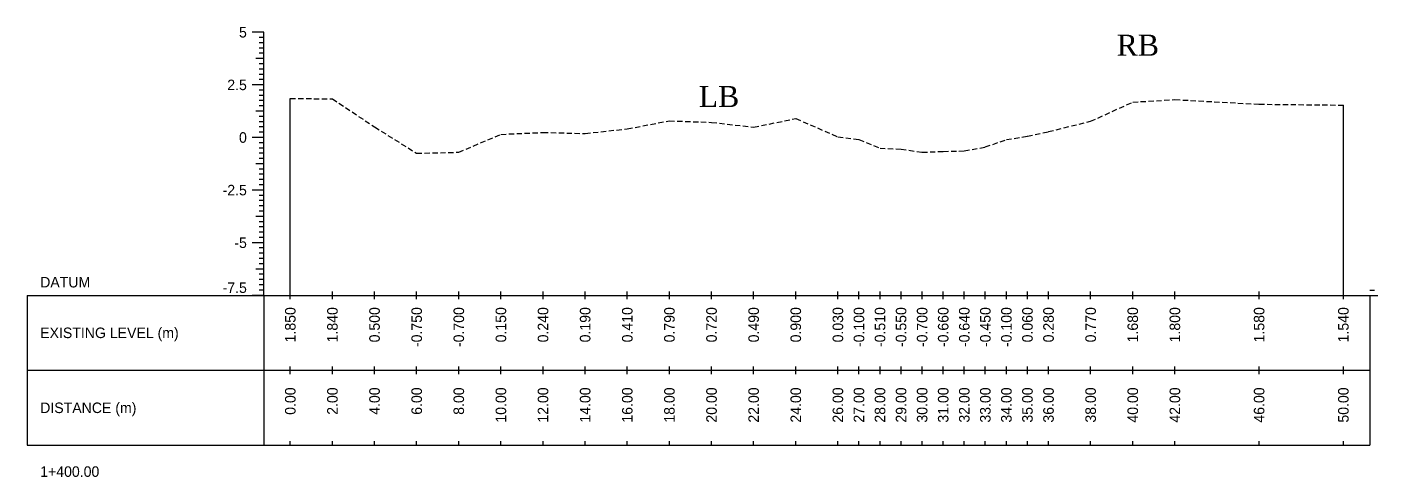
# Model space of a CAD drawing. Header units: inches. Extents: x 3247 to 4722, y -1199 to -293.
# Drawn here: x 3922.9 to 3987, y -983.4 to -962 of the extents above; entities that cross this region are included whole.
import ezdxf
from ezdxf.enums import TextEntityAlignment as Align

# ---------------------------------------------------------------- set-up
doc = ezdxf.new("R2010")
doc.units = ezdxf.units.IN
doc.header["$MEASUREMENT"] = 0
doc.linetypes.add('HIDDEN', pattern=[0.375, 0.25, -0.125])
doc.layers.add('CS_Drawing', color=7, linetype='Continuous')
doc.layers.add('GL', color=3, linetype='HIDDEN')
doc.styles.add('romans', font='romans.shx')

msp = doc.modelspace()

# ---------------------------------------------------------------- linework, layer by layer
at = {"layer": 'CS_Drawing'}
for p, q in [((3934.151, -962.224), (3933.588, -962.224)), ((3934.151, -962.224), (3933.757, -962.224)), ((3934.151, -962.224), (3933.926, -962.224)), ((3934.151, -962.474), (3933.926, -962.474)), ((3934.151, -962.724), (3933.926, -962.724)), ((3934.151, -974.724), (3934.151, -962.224)), ((3934.151, -962.974), (3933.926, -962.974)), ((3934.151, -963.224), (3933.926, -963.224)), ((3934.151, -963.474), (3933.757, -963.474)), ((3934.151, -963.474), (3933.926, -963.474)), ((3934.151, -963.724), (3933.926, -963.724)), ((3934.151, -963.974), (3933.926, -963.974)), ((3934.151, -964.224), (3933.926, -964.224)), ((3934.151, -964.474), (3933.926, -964.474)), ((3934.151, -964.724), (3933.588, -964.724)), ((3934.151, -964.724), (3933.757, -964.724)), ((3934.151, -964.724), (3933.926, -964.724)), ((3934.151, -964.974), (3933.926, -964.974)), ((3934.151, -965.224), (3933.926, -965.224)), ((3934.151, -965.974), (3933.757, -965.974)), ((3934.151, -965.474), (3933.926, -965.474)), ((3934.151, -965.724), (3933.926, -965.724)), ((3934.151, -965.974), (3933.926, -965.974)), ((3935.401, -974.724), (3935.401, -965.374)), ((3985.401, -974.724), (3985.401, -965.684)), ((3934.151, -966.224), (3933.926, -966.224)), ((3934.151, -966.474), (3933.926, -966.474)), ((3934.151, -967.224), (3933.588, -967.224)), ((3934.151, -967.224), (3933.757, -967.224)), ((3934.151, -966.724), (3933.926, -966.724)), ((3934.151, -966.974), (3933.926, -966.974)), ((3934.151, -967.224), (3933.926, -967.224)), ((3934.151, -967.474), (3933.926, -967.474)), ((3934.151, -967.724), (3933.926, -967.724)), ((3934.151, -968.474), (3933.757, -968.474)), ((3934.151, -967.974), (3933.926, -967.974)), ((3934.151, -968.224), (3933.926, -968.224)), ((3934.151, -968.474), (3933.926, -968.474)), ((3934.151, -968.724), (3933.926, -968.724)), ((3934.151, -968.974), (3933.926, -968.974)), ((3934.151, -969.724), (3933.588, -969.724)), ((3934.151, -969.724), (3933.757, -969.724)), ((3934.151, -969.224), (3933.926, -969.224)), ((3934.151, -969.474), (3933.926, -969.474)), ((3934.151, -969.724), (3933.926, -969.724)), ((3934.151, -969.974), (3933.926, -969.974)), ((3934.151, -970.224), (3933.926, -970.224)), ((3934.151, -970.474), (3933.926, -970.474)), ((3934.151, -970.974), (3933.757, -970.974)), ((3934.151, -970.724), (3933.926, -970.724)), ((3934.151, -970.974), (3933.926, -970.974)), ((3934.151, -971.224), (3933.926, -971.224)), ((3934.151, -971.474), (3933.926, -971.474)), ((3934.151, -971.724), (3933.926, -971.724)), ((3934.151, -972.224), (3933.588, -972.224)), ((3934.151, -972.224), (3933.757, -972.224)), ((3934.151, -971.974), (3933.926, -971.974)), ((3934.151, -972.224), (3933.926, -972.224)), ((3934.151, -972.474), (3933.926, -972.474)), ((3934.151, -972.724), (3933.926, -972.724)), ((3934.151, -972.974), (3933.926, -972.974)), ((3934.151, -973.474), (3933.757, -973.474)), ((3934.151, -973.224), (3933.926, -973.224)), ((3934.151, -973.474), (3933.926, -973.474)), ((3934.151, -973.724), (3933.926, -973.724)), ((3934.151, -973.974), (3933.926, -973.974)), ((3934.151, -974.224), (3933.926, -974.224)), ((3922.901, -974.724), (3934.151, -974.724)), ((3922.901, -974.724), (3922.901, -981.849)), ((3934.151, -974.724), (3933.588, -974.724)), ((3934.151, -974.724), (3933.757, -974.724)), ((3934.151, -974.474), (3933.926, -974.474)), ((3934.151, -974.724), (3933.926, -974.724)), ((3934.151, -974.724), (3986.651, -974.724)), ((3934.151, -974.724), (3934.151, -981.849)), ((3935.401, -974.911), (3935.401, -974.536)), ((3937.401, -974.911), (3937.401, -974.536)), ((3939.401, -974.911), (3939.401, -974.536)), ((3941.401, -974.911), (3941.401, -974.536)), ((3943.401, -974.911), (3943.401, -974.536)), ((3945.401, -974.911), (3945.401, -974.536)), ((3947.401, -974.911), (3947.401, -974.536)), ((3949.401, -974.911), (3949.401, -974.536)), ((3951.401, -974.911), (3951.401, -974.536)), ((3953.401, -974.911), (3953.401, -974.536)), ((3955.401, -974.911), (3955.401, -974.536)), ((3957.401, -974.911), (3957.401, -974.536)), ((3959.401, -974.911), (3959.401, -974.536)), ((3961.401, -974.911), (3961.401, -974.536)), ((3962.401, -974.911), (3962.401, -974.536)), ((3963.401, -974.911), (3963.401, -974.536)), ((3964.401, -974.911), (3964.401, -974.536)), ((3965.401, -974.911), (3965.401, -974.536)), ((3966.401, -974.911), (3966.401, -974.536)), ((3967.401, -974.911), (3967.401, -974.536)), ((3968.401, -974.911), (3968.401, -974.536)), ((3969.401, -974.911), (3969.401, -974.536)), ((3970.401, -974.911), (3970.401, -974.536)), ((3971.401, -974.911), (3971.401, -974.536)), ((3973.401, -974.911), (3973.401, -974.536)), ((3975.401, -974.911), (3975.401, -974.536)), ((3977.401, -974.911), (3977.401, -974.536)), ((3981.401, -974.911), (3981.401, -974.536)), ((3985.401, -974.911), (3985.401, -974.536)), ((3986.651, -974.474), (3986.876, -974.474)), ((3986.651, -974.724), (3987.044, -974.724)), ((3986.651, -974.724), (3986.876, -974.724)), ((3986.651, -974.724), (3986.651, -981.849)), ((3935.401, -978.474), (3935.401, -978.099)), ((3937.401, -978.474), (3937.401, -978.099)), ((3939.401, -978.474), (3939.401, -978.099)), ((3941.401, -978.474), (3941.401, -978.099)), ((3943.401, -978.474), (3943.401, -978.099)), ((3945.401, -978.474), (3945.401, -978.099)), ((3947.401, -978.474), (3947.401, -978.099)), ((3949.401, -978.474), (3949.401, -978.099)), ((3951.401, -978.474), (3951.401, -978.099)), ((3953.401, -978.474), (3953.401, -978.099)), ((3955.401, -978.474), (3955.401, -978.099)), ((3957.401, -978.474), (3957.401, -978.099)), ((3959.401, -978.474), (3959.401, -978.099)), ((3961.401, -978.474), (3961.401, -978.099)), ((3962.401, -978.474), (3962.401, -978.099)), ((3963.401, -978.474), (3963.401, -978.099)), ((3964.401, -978.474), (3964.401, -978.099)), ((3965.401, -978.474), (3965.401, -978.099)), ((3966.401, -978.474), (3966.401, -978.099)), ((3967.401, -978.474), (3967.401, -978.099)), ((3968.401, -978.474), (3968.401, -978.099)), ((3969.401, -978.474), (3969.401, -978.099)), ((3970.401, -978.474), (3970.401, -978.099)), ((3971.401, -978.474), (3971.401, -978.099)), ((3973.401, -978.474), (3973.401, -978.099)), ((3975.401, -978.474), (3975.401, -978.099)), ((3977.401, -978.474), (3977.401, -978.099)), ((3981.401, -978.474), (3981.401, -978.099)), ((3985.401, -978.474), (3985.401, -978.099)), ((3922.901, -978.286), (3934.151, -978.286)), ((3934.151, -978.286), (3986.651, -978.286)), ((3934.151, -978.286), (3986.651, -978.286)), ((3922.901, -981.849), (3934.151, -981.849)), ((3934.151, -981.849), (3986.651, -981.849)), ((3935.401, -981.849), (3935.401, -981.661)), ((3937.401, -981.849), (3937.401, -981.661)), ((3939.401, -981.849), (3939.401, -981.661)), ((3941.401, -981.849), (3941.401, -981.661)), ((3943.401, -981.849), (3943.401, -981.661)), ((3945.401, -981.849), (3945.401, -981.661)), ((3947.401, -981.849), (3947.401, -981.661)), ((3949.401, -981.849), (3949.401, -981.661)), ((3951.401, -981.849), (3951.401, -981.661)), ((3953.401, -981.849), (3953.401, -981.661)), ((3955.401, -981.849), (3955.401, -981.661)), ((3957.401, -981.849), (3957.401, -981.661)), ((3959.401, -981.849), (3959.401, -981.661)), ((3961.401, -981.849), (3961.401, -981.661)), ((3962.401, -981.849), (3962.401, -981.661)), ((3963.401, -981.849), (3963.401, -981.661)), ((3964.401, -981.849), (3964.401, -981.661)), ((3965.401, -981.849), (3965.401, -981.661)), ((3966.401, -981.849), (3966.401, -981.661)), ((3967.401, -981.849), (3967.401, -981.661)), ((3968.401, -981.849), (3968.401, -981.661)), ((3969.401, -981.849), (3969.401, -981.661)), ((3970.401, -981.849), (3970.401, -981.661)), ((3971.401, -981.849), (3971.401, -981.661)), ((3973.401, -981.849), (3973.401, -981.661)), ((3975.401, -981.849), (3975.401, -981.661)), ((3977.401, -981.849), (3977.401, -981.661)), ((3981.401, -981.849), (3981.401, -981.661)), ((3985.401, -981.849), (3985.401, -981.661))]:
    msp.add_line(p, q, dxfattribs=at)
at = {"layer": 'GL'}
msp.add_lwpolyline([(3935.401, -965.374), (3937.401, -965.384), (3939.401, -966.724), (3941.401, -967.974), (3943.401, -967.924), (3945.401, -967.074), (3947.401, -966.984), (3949.401, -967.034), (3951.401, -966.814), (3953.401, -966.434), (3955.401, -966.504), (3957.401, -966.734), (3959.401, -966.324), (3961.401, -967.194), (3962.401, -967.324), (3963.401, -967.734), (3964.401, -967.774), (3965.401, -967.924), (3966.401, -967.884), (3967.401, -967.864), (3968.401, -967.674), (3969.401, -967.324), (3970.401, -967.164), (3971.401, -966.944), (3973.401, -966.454), (3975.401, -965.544), (3977.401, -965.424), (3981.401, -965.644), (3985.401, -965.684)], dxfattribs=at)

# ---------------------------------------------------------------- texts
at = {"char_height": 1, "width": 685.10646, "attachment_point": 1, "style": 'romans'}
for s, insert in [('{\\fTimes New Roman|b0|i0|c0|p18;RB}', (3974.635, -962.337)), ('{\\fTimes New Roman|b0|i0|c0|p18;LB}', (3954.787, -964.778))]:
    msp.add_mtext(s, dxfattribs=dict(at, insert=insert))
at = {"layer": 'CS_Drawing'}
for s, p in [('5', (3933.338, -962.224)), ('2.5', (3933.338, -964.724)), ('0', (3933.338, -967.224)), ('-2.5', (3933.338, -969.724)), ('-5', (3933.338, -972.224))]:
    msp.add_text(s, height=0.5, dxfattribs=at).set_placement(p, align=Align.MIDDLE_RIGHT)
for s, p in [('DATUM', (3923.526, -974.099)), ('EXISTING LEVEL (m)', (3923.526, -976.505)), ('DISTANCE (m)', (3923.526, -980.068)), ('1+400.00', (3923.526, -983.099))]:
    msp.add_text(s, height=0.5, dxfattribs=at).set_placement(p, align=Align.MIDDLE_LEFT)
msp.add_text('-7.5', height=0.5, dxfattribs=at).set_placement((3933.338, -974.611), align=Align.RIGHT)
for s, p in [('1.850', (3935.401, -975.286)), ('1.840', (3937.401, -975.286)), ('0.500', (3939.401, -975.286)), ('-0.750', (3941.401, -975.286)), ('-0.700', (3943.401, -975.286)), ('0.150', (3945.401, -975.286)), ('0.240', (3947.401, -975.286)), ('0.190', (3949.401, -975.286)), ('0.410', (3951.401, -975.286)), ('0.790', (3953.401, -975.286)), ('0.720', (3955.401, -975.286)), ('0.490', (3957.401, -975.286)), ('0.900', (3959.401, -975.286)), ('0.030', (3961.401, -975.286)), ('-0.100', (3962.401, -975.286)), ('-0.510', (3963.401, -975.286)), ('-0.550', (3964.401, -975.286)), ('-0.700', (3965.401, -975.286)), ('-0.660', (3966.401, -975.286)), ('-0.640', (3967.401, -975.286)), ('-0.450', (3968.401, -975.286)), ('-0.100', (3969.401, -975.286)), ('0.060', (3970.401, -975.286)), ('0.280', (3971.401, -975.286)), ('0.770', (3973.401, -975.286)), ('1.680', (3975.401, -975.286)), ('1.800', (3977.401, -975.286)), ('1.580', (3981.401, -975.286)), ('1.540', (3985.401, -975.286)), ('0.00', (3935.401, -979.099)), ('2.00', (3937.401, -979.099)), ('4.00', (3939.401, -979.099)), ('6.00', (3941.401, -979.099)), ('8.00', (3943.401, -979.099)), ('10.00', (3945.401, -979.099)), ('12.00', (3947.401, -979.099)), ('14.00', (3949.401, -979.099)), ('16.00', (3951.401, -979.099)), ('18.00', (3953.401, -979.099)), ('20.00', (3955.401, -979.099)), ('22.00', (3957.401, -979.099)), ('24.00', (3959.401, -979.099)), ('26.00', (3961.401, -979.099)), ('27.00', (3962.401, -979.099)), ('28.00', (3963.401, -979.099)), ('29.00', (3964.401, -979.099)), ('30.00', (3965.401, -979.099)), ('31.00', (3966.401, -979.099)), ('32.00', (3967.401, -979.099)), ('33.00', (3968.401, -979.099)), ('34.00', (3969.401, -979.099)), ('35.00', (3970.401, -979.099)), ('36.00', (3971.401, -979.099)), ('38.00', (3973.401, -979.099)), ('40.00', (3975.401, -979.099)), ('42.00', (3977.401, -979.099)), ('46.00', (3981.401, -979.099)), ('50.00', (3985.401, -979.099))]:
    msp.add_text(s, height=0.5, rotation=90, dxfattribs=at).set_placement(p, align=Align.MIDDLE_RIGHT)

doc.saveas('drawing.dxf')
